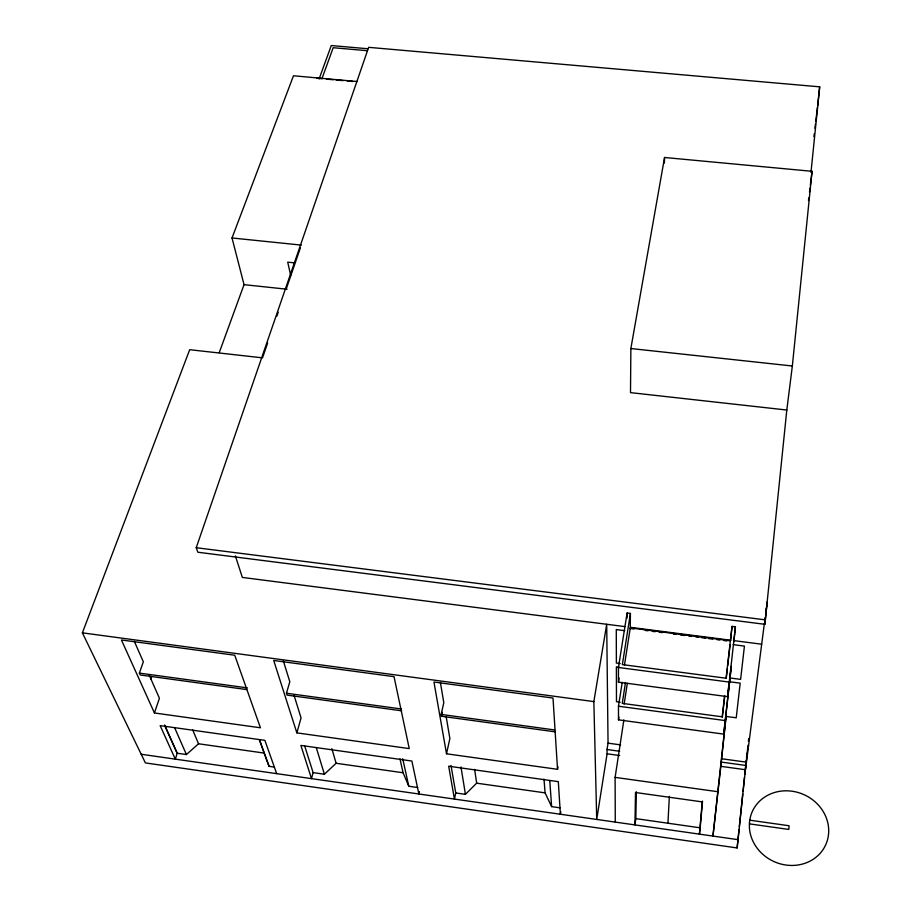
<?xml version="1.0" encoding="UTF-8"?>
<svg xmlns="http://www.w3.org/2000/svg" width="911" height="911" viewBox="0 0 911 911"><rect width="100%" height="100%" fill="white"/><g stroke="black" fill="none" stroke-linecap="round" stroke-linejoin="round"><path stroke-width="1.37" d="M627.053 618.227L627.098 613.012L630.412 613.433L630.275 627.907L624.479 664.973M630.867 348.537L630.503 392.63L786.808 410.03L792.342 365.994L812.054 171.314L664.552 157.489L630.867 348.537L792.342 365.994M635.844 818.636L700.172 827.814L699.42 834.134L702.267 801.896L635.502 792.502L634.944 824.91L635.844 818.636L636.322 791.75M664.392 163.046L664.552 157.489M667.934 823.214L669.357 796.396M700.297 826.402L702.54 801.065M733.845 641.834L735.416 626.825L732.034 626.392L730.576 640.809L630.275 627.907M810.984 172.373L819.684 86.83L368.648 47.338L196.229 547.716L197.835 552.225L764.876 624.308L786.808 410.03M764.876 624.308L767.153 602L766.572 606.43M817.657 105.835L819.684 86.83M728.937 681.679L740.188 683.159L736.236 717.8L726.078 716.433L712.949 836.07L721.216 763.019M723.733 734.118L731.282 666.476L723.733 734.118L618.489 719.849L618.478 706.219L622.213 682.339M618.444 667.49L618.455 682.157L727.616 696.653L729.13 682.066L618.444 667.49L627.098 613.012M726.078 716.433L720.852 766.333L745.471 769.727L764.397 623.215M267.606 343.083L262.527 357.841L189.682 349.699L82.389 632.849L145.396 762.917L737.136 847.947L739.037 829.568M739.333 826.744L742.704 794.233M742.989 791.397L744.458 777.265M744.754 774.43L746.223 760.298M746.508 757.462L746.952 753.226M737.136 847.947L748.011 745.198M748.398 741.429L748.694 738.593M732.034 626.392L726.067 678.228L622.361 664.597L630.412 613.433M726.261 678.353L727.377 668.617M727.695 665.839L730.098 644.988M724.621 695.662L722.195 716.809L622.259 703.383L625.493 682.498M722.332 717.253L724.746 696.255M727.616 696.653L735.416 626.825M813.922 136.639L814.252 133.837M814.935 128.235L815.447 124.033M815.789 121.231L817.486 107.236M808.467 200.545L808.809 197.767M809.492 192.198L810.004 188.019M810.346 185.24L812.054 171.314M764.762 620.425L765.126 617.624M765.661 613.422L766.39 607.831M624.137 704.066L627.337 683.33M615.278 822.098L615.107 777.368L623.887 719.884M618.489 719.849L618.922 717.059M607.033 749.514L608.047 743.16L606.703 624.274L593.847 701.595L596.728 819.444L607.09 753.796L607.033 749.514L619.639 751.256M618.455 682.157L619.116 678M560.823 811.758L560.39 814.24L558.318 781.649L448.69 766.219L454.441 799.084L455.739 792.957L451.013 765.525M557.532 769.317L553.011 698.054L433.955 682.032L446.515 753.796L557.532 769.317L557.987 766.743M446.515 753.796L449.875 738.525L446.196 716.752M554.708 731.772L441.471 716.262L441.152 714.418L443.805 702.654L440.377 682.35M441.471 716.262L442.359 712.345M419.413 791.557L418.855 793.993L411.886 761.038L300.881 745.426L311.494 778.632L313.122 772.619L304.775 746.223M296.861 732.877L273.71 660.475L394.03 676.657L409.244 748.591L296.861 732.877L301.063 717.902L294.082 695.457M401.614 710.796L287.067 695.104L286.475 693.237L289.812 681.713L283.264 660.669M154.437 712.971L121.436 639.977L234.731 655.225L260.432 727.787L154.437 712.971L159.414 698.27L149.245 675.21M150.668 679.128L151.579 676.497M276.842 316.242L278.231 312.211M286.077 289.402L300.402 247.792M246.687 689.57L140.214 674.971L139.372 673.104L143.334 661.785L134.304 641.321M322.027 78.437L333.198 47.714L367.156 50.697M219.266 352.568L244.046 284.653L232.02 237.976L293.479 75.772L357.123 81.523M319.123 78.893L331.285 45.55L368.044 48.773M455.739 792.957L465.43 794.335L476.669 783.175L545.085 792.866L551.633 806.634L560.06 807.829M313.122 772.619L324.396 774.225L336.102 763.27L403.072 772.756L408.8 786.261L417.705 787.525M164.606 725.247L177.121 753.215L186.413 754.547L198.541 743.775L264.133 753.067L269.064 766.333L274.382 767.085M316.721 78.255L322.266 78.756M326.434 79.132L333.369 79.758M336.148 80.009L343.083 80.635M347.25 81.011L352.796 81.512M232.02 237.976L301.325 245.105M294.492 262.869L287.717 262.163L290.689 275.395M244.046 284.653L287.022 289.231M196.229 547.716L765.456 619.879M625.014 626.631L242.349 577.426L235.38 555.915M630.651 627.36L730.679 640.217M733.492 640.581L761.676 644.202M629.797 628.453L634.022 628.989M645.273 630.446L648.074 630.799M652.299 631.346L655.111 631.71M659.325 632.245L662.138 632.61M673.388 634.056L676.201 634.42M680.415 634.967L684.639 635.502M688.853 636.049L691.665 636.413M695.89 636.948L698.691 637.313M701.504 637.677L705.729 638.224M708.542 638.577L712.755 639.123M716.98 639.67L719.792 640.034M724.006 640.57L726.819 640.934M624.73 630.674L616.28 629.581L616.371 663.06L620.254 663.572M733.161 644.646L744.424 646.104L740.62 679.378L730.075 677.989M619.195 667.239L616.383 666.863L616.474 701.721L620.22 702.222M82.389 632.849L593.847 701.595M618.478 706.219L725.145 720.567M139.372 673.104L247.428 687.896M286.475 693.237L401.227 708.952M441.152 714.418L554.594 729.95M608.047 743.16L620.596 744.879M721.66 758.761L746.36 762.154M721.284 762.086L746.018 765.479M607.09 753.796L619.651 755.526M615.073 777.368L717.549 791.682M749.821 820.196L789.108 825.753L788.801 829.443L749.457 823.874M141.194 754.262L738.217 839.691M164.72 725.27L177.235 753.238L175.311 759.148L160.165 725.623L264.885 740.358L276.671 773.644M174.707 727.866L186.413 754.547M192.608 729.711L198.541 743.775M259.555 739.857L269.064 766.333M259.339 739.732L264.133 753.067M316.356 747.851L324.396 774.225M331.866 748.66L336.102 763.27M399.975 758.874L403.072 772.756M402.73 758.738L408.8 786.261M460.966 766.925L465.43 794.335M474.62 769.374L476.669 783.175M544.004 779.133L545.085 792.866M549.766 780.761L551.633 806.634M749.514 822.018L749.366 826.858A40.3 36.668 24.7 0 0 807.146 862.478A40.3 36.668 24.7 0 0 813.352 800.359A40.3 36.668 24.7 0 0 750.322 817.281L749.514 822.018"/></g></svg>
